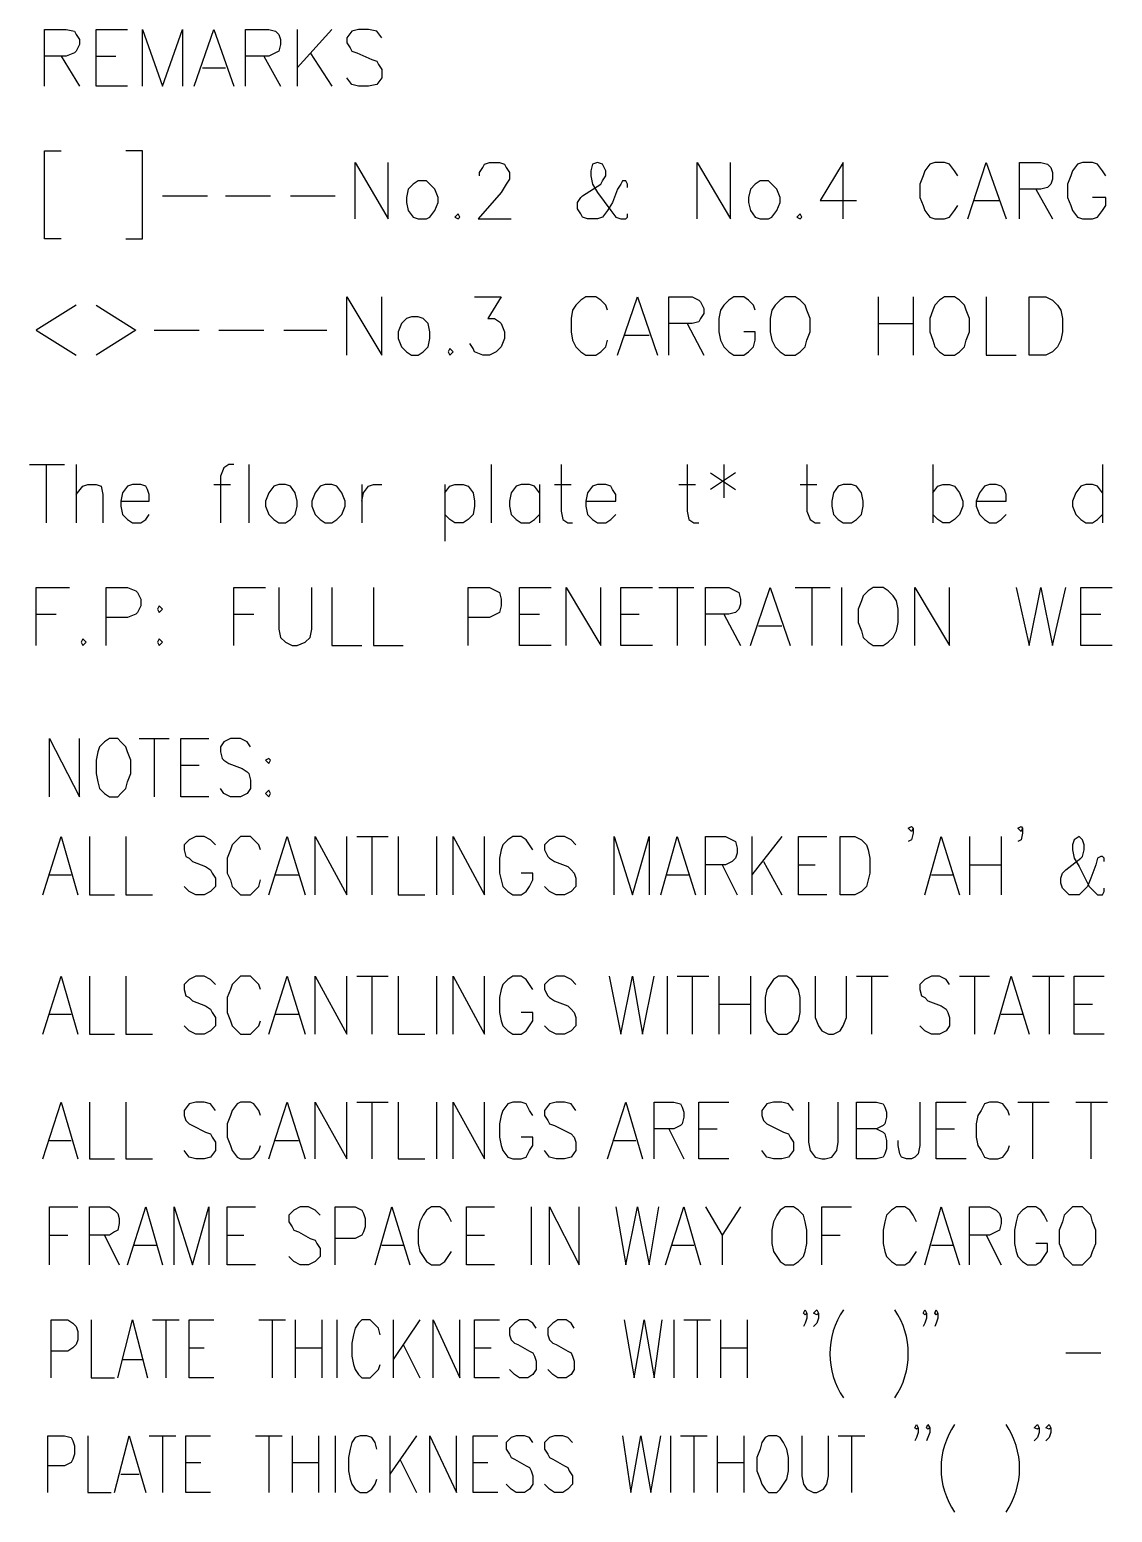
# Model space of a CAD drawing. Header units: millimetres. Extents: x 0.6 to 49, y 0.3 to 23.1.
# Drawn here: x 32.446 to 34.619, y 12.593 to 15.57 of the extents above; entities that cross this region are included whole.
import ezdxf

# ---------------------------------------------------------------- set-up
doc = ezdxf.new("R2010")
doc.units = ezdxf.units.MM
doc.layers.add('PDF_Geometry', color=7, linetype='Continuous')

msp = doc.modelspace()

# ---------------------------------------------------------------- linework, layer by layer
at = {"layer": 'PDF_Geometry', "lineweight": 25}
for points in [[(32.4761, 15.4567), (32.4761, 15.57), (32.5194, 15.57), (32.5361, 15.5667), (32.5394, 15.56), (32.5461, 15.55), (32.5461, 15.54), (32.5394, 15.5267), (32.5361, 15.5233), (32.5194, 15.5167), (32.4761, 15.5167)], [(32.6428, 15.4567), (32.5794, 15.4567), (32.5794, 15.57), (32.6428, 15.57)], [(32.6728, 15.4567), (32.6728, 15.57), (32.7128, 15.4567), (32.7528, 15.57), (32.7528, 15.4567)], [(32.7761, 15.4567), (32.8161, 15.57), (32.8561, 15.4567)], [(32.8794, 15.4567), (32.8794, 15.57), (32.9261, 15.57), (32.9394, 15.5667), (32.9461, 15.56), (32.9494, 15.55), (32.9494, 15.54), (32.9461, 15.5267), (32.9394, 15.5233), (32.9261, 15.5167), (32.8794, 15.5167)], [(32.9828, 15.57), (32.9828, 15.4567)], [(33.0528, 15.57), (32.9828, 15.4933)], [(33.1528, 15.5533), (33.1428, 15.5667), (33.1261, 15.57), (33.1061, 15.57), (33.0928, 15.5667), (33.0828, 15.5533), (33.0828, 15.5433), (33.0894, 15.5333), (33.0928, 15.5267), (33.1028, 15.5233), (33.1328, 15.51), (33.1428, 15.5067), (33.1461, 15.5), (33.1528, 15.49), (33.1528, 15.4733), (33.1428, 15.46), (33.1261, 15.4567), (33.1061, 15.4567), (33.0928, 15.46), (33.0828, 15.4733)], [(32.5094, 15.5167), (32.5461, 15.4567)], [(32.5794, 15.5167), (32.6194, 15.5167)], [(32.9161, 15.5167), (32.9494, 15.4567)], [(33.0094, 15.5233), (33.0528, 15.4567)], [(32.7928, 15.4933), (32.8394, 15.4933)], [(32.5094, 15.15), (32.4761, 15.15), (32.4761, 15.3267), (32.5094, 15.3267)], [(32.6394, 15.15), (32.6728, 15.15), (32.6728, 15.3267), (32.6394, 15.3267)], [(33.0994, 15.19), (33.0994, 15.3033), (33.1661, 15.19), (33.1661, 15.3033)], [(33.3494, 15.2767), (33.3494, 15.2833), (33.3561, 15.2933), (33.3594, 15.3), (33.3694, 15.3033), (33.3894, 15.3033), (33.3994, 15.3), (33.4028, 15.2933), (33.4094, 15.2833), (33.4094, 15.27), (33.4028, 15.26), (33.3928, 15.2433), (33.3461, 15.19), (33.4128, 15.19)], [(33.6461, 15.2533), (33.6461, 15.26), (33.6428, 15.2667), (33.6361, 15.2667), (33.6328, 15.26), (33.6261, 15.25), (33.6161, 15.2233), (33.6061, 15.2067), (33.5961, 15.1933), (33.5861, 15.19), (33.5661, 15.19), (33.5561, 15.1933), (33.5528, 15.2), (33.5461, 15.21), (33.5461, 15.2233), (33.5528, 15.2333), (33.5561, 15.2367), (33.5928, 15.26), (33.5961, 15.2667), (33.6028, 15.2767), (33.6028, 15.2867), (33.5961, 15.3), (33.5861, 15.3033), (33.5761, 15.3), (33.5728, 15.2867), (33.5728, 15.2767), (33.5761, 15.26), (33.5861, 15.2433), (33.6128, 15.2067), (33.6228, 15.1933), (33.6328, 15.19), (33.6428, 15.19), (33.6461, 15.1933), (33.6461, 15.2)], [(33.7861, 15.19), (33.7861, 15.3033), (33.8528, 15.19), (33.8528, 15.3033)], [(34.0794, 15.19), (34.0794, 15.3033), (34.0328, 15.2267), (34.1061, 15.2267)], [(34.3094, 15.2767), (34.3028, 15.2867), (34.2928, 15.3), (34.2828, 15.3033), (34.2628, 15.3033), (34.2528, 15.3), (34.2428, 15.2867), (34.2394, 15.2767), (34.2328, 15.26), (34.2328, 15.2333), (34.2394, 15.2167), (34.2428, 15.2067), (34.2528, 15.1933), (34.2628, 15.19), (34.2828, 15.19), (34.2928, 15.1933), (34.3028, 15.2067), (34.3094, 15.2167)], [(34.3294, 15.19), (34.3661, 15.3033), (34.4061, 15.19)], [(34.4328, 15.19), (34.4328, 15.3033), (34.4761, 15.3033), (34.4894, 15.3), (34.4961, 15.2933), (34.4994, 15.2833), (34.4994, 15.27), (34.4961, 15.26), (34.4894, 15.2533), (34.4761, 15.25), (34.4328, 15.25)], [(34.6061, 15.2767), (34.5994, 15.2867), (34.5894, 15.3), (34.5794, 15.3033), (34.5594, 15.3033), (34.5494, 15.3), (34.5394, 15.2867), (34.5361, 15.2767), (34.5294, 15.26), (34.5294, 15.2333), (34.5361, 15.2167), (34.5394, 15.2067), (34.5494, 15.1933), (34.5594, 15.19), (34.5794, 15.19), (34.5894, 15.1933), (34.5994, 15.2067), (34.6061, 15.2167), (34.6061, 15.2333), (34.5794, 15.2333)], [(34.4661, 15.25), (34.4994, 15.19)], [(32.7128, 15.2367), (32.8028, 15.2367)], [(32.8394, 15.2367), (32.9294, 15.2367)], [(32.9694, 15.2367), (33.0594, 15.2367)], [(34.3428, 15.2267), (34.3928, 15.2267)], [(33.0828, 14.9167), (33.0828, 15.0333), (33.1528, 14.9167), (33.1528, 15.0333)], [(33.3394, 15.0333), (33.3928, 15.0333), (33.3661, 14.99), (33.3794, 14.99), (33.3894, 14.9833), (33.3928, 14.98), (33.3994, 14.9633), (33.3994, 14.95), (33.3928, 14.9333), (33.3828, 14.9233), (33.3694, 14.9167), (33.3561, 14.9167), (33.3394, 14.9233), (33.3361, 14.93), (33.3294, 14.94)], [(33.6061, 15.0067), (33.6028, 15.0167), (33.5928, 15.0267), (33.5828, 15.0333), (33.5628, 15.0333), (33.5528, 15.0267), (33.5428, 15.0167), (33.5361, 15.0067), (33.5328, 14.99), (33.5328, 14.9633), (33.5361, 14.9467), (33.5428, 14.9333), (33.5528, 14.9233), (33.5628, 14.9167), (33.5828, 14.9167), (33.5928, 14.9233), (33.6028, 14.9333), (33.6061, 14.9467)], [(33.6261, 14.9167), (33.6661, 15.0333), (33.7061, 14.9167)], [(33.7294, 14.9167), (33.7294, 15.0333), (33.7761, 15.0333), (33.7894, 15.0267), (33.7928, 15.0233), (33.7994, 15.01), (33.7994, 15), (33.7928, 14.99), (33.7894, 14.9833), (33.7761, 14.98), (33.7294, 14.98)], [(33.9028, 15.0067), (33.8994, 15.0167), (33.8894, 15.0267), (33.8794, 15.0333), (33.8594, 15.0333), (33.8494, 15.0267), (33.8394, 15.0167), (33.8328, 15.0067), (33.8294, 14.99), (33.8294, 14.9633), (33.8328, 14.9467), (33.8394, 14.9333), (33.8494, 14.9233), (33.8594, 14.9167), (33.8794, 14.9167), (33.8894, 14.9233), (33.8994, 14.9333), (33.9028, 14.9467), (33.9028, 14.9633), (33.8794, 14.9633)], [(34.1494, 15.0333), (34.1494, 14.9167)], [(34.2194, 15.0333), (34.2194, 14.9167)], [(34.3661, 15.0333), (34.3661, 14.9167), (34.4261, 14.9167)], [(32.5394, 15.0167), (32.4594, 14.9667), (32.5394, 14.9167)], [(32.5794, 15.0167), (32.6594, 14.9667), (32.5794, 14.9167)], [(33.7661, 14.98), (33.7994, 14.9167)], [(34.1494, 14.98), (34.2194, 14.98)], [(32.6961, 14.9667), (32.7861, 14.9667)], [(32.8261, 14.9667), (32.9161, 14.9667)], [(32.9561, 14.9667), (33.0428, 14.9667)], [(33.6394, 14.9567), (33.6894, 14.9567)], [(32.4461, 14.6967), (32.5161, 14.6967)], [(32.4794, 14.6967), (32.4794, 14.58)], [(32.5394, 14.6967), (32.5394, 14.58)], [(32.8561, 14.6967), (32.8461, 14.6967), (32.8361, 14.69), (32.8294, 14.6733), (32.8294, 14.58)], [(32.8861, 14.6967), (32.8861, 14.58)], [(33.3728, 14.6967), (33.3728, 14.58)], [(33.5128, 14.6967), (33.5128, 14.6033), (33.5161, 14.5867), (33.5261, 14.58), (33.5361, 14.58)], [(33.7661, 14.6967), (33.7661, 14.6033), (33.7694, 14.5867), (33.7794, 14.58), (33.7894, 14.58)], [(33.8128, 14.68), (33.8628, 14.6467)], [(33.8628, 14.68), (33.8128, 14.6467)], [(33.8394, 14.6967), (33.8394, 14.63)], [(34.0061, 14.6967), (34.0061, 14.6033), (34.0128, 14.5867), (34.0228, 14.58), (34.0328, 14.58)], [(34.2594, 14.6967), (34.2594, 14.58)], [(34.5994, 14.6967), (34.5994, 14.58)], [(32.5394, 14.6367), (32.5528, 14.6533), (32.5628, 14.6567), (32.5794, 14.6567), (32.5894, 14.6533), (32.5928, 14.6367), (32.5928, 14.58)], [(32.6294, 14.6233), (32.6861, 14.6233), (32.6861, 14.6367), (32.6828, 14.6467), (32.6794, 14.6533), (32.6694, 14.6567), (32.6528, 14.6567), (32.6428, 14.6533), (32.6328, 14.64), (32.6294, 14.6233), (32.6294, 14.6133), (32.6328, 14.5967), (32.6428, 14.5867), (32.6528, 14.58), (32.6694, 14.58), (32.6794, 14.5867), (32.6861, 14.5967)], [(32.8161, 14.6567), (32.8494, 14.6567)], [(33.1128, 14.6567), (33.1128, 14.58)], [(33.1128, 14.6233), (33.1161, 14.64), (33.1261, 14.6533), (33.1361, 14.6567), (33.1528, 14.6567)], [(33.2794, 14.6567), (33.2794, 14.5433)], [(33.2794, 14.64), (33.2894, 14.6533), (33.2994, 14.6567), (33.3161, 14.6567), (33.3261, 14.6533), (33.3361, 14.64), (33.3394, 14.6233), (33.3394, 14.6133), (33.3361, 14.5967), (33.3261, 14.5867), (33.3161, 14.58), (33.2994, 14.58), (33.2894, 14.5867), (33.2794, 14.5967)], [(33.4694, 14.64), (33.4594, 14.6533), (33.4494, 14.6567), (33.4328, 14.6567), (33.4228, 14.6533), (33.4128, 14.64), (33.4094, 14.6233), (33.4094, 14.6133), (33.4128, 14.5967), (33.4228, 14.5867), (33.4328, 14.58), (33.4494, 14.58), (33.4594, 14.5867), (33.4694, 14.5967)], [(33.4694, 14.6567), (33.4694, 14.58)], [(33.4994, 14.6567), (33.5328, 14.6567)], [(33.5628, 14.6233), (33.6228, 14.6233), (33.6228, 14.6367), (33.6161, 14.6467), (33.6128, 14.6533), (33.6028, 14.6567), (33.5861, 14.6567), (33.5761, 14.6533), (33.5661, 14.64), (33.5628, 14.6233), (33.5628, 14.6133), (33.5661, 14.5967), (33.5761, 14.5867), (33.5861, 14.58), (33.6028, 14.58), (33.6128, 14.5867), (33.6228, 14.5967)], [(33.7494, 14.6567), (33.7828, 14.6567)], [(33.9928, 14.6567), (34.0261, 14.6567)], [(34.2594, 14.64), (34.2694, 14.6533), (34.2794, 14.6567), (34.2928, 14.6567), (34.3028, 14.6533), (34.3128, 14.64), (34.3194, 14.6233), (34.3194, 14.6133), (34.3128, 14.5967), (34.3028, 14.5867), (34.2928, 14.58), (34.2794, 14.58), (34.2694, 14.5867), (34.2594, 14.5967)], [(34.3461, 14.6233), (34.4061, 14.6233), (34.4061, 14.6367), (34.4028, 14.6467), (34.3961, 14.6533), (34.3861, 14.6567), (34.3728, 14.6567), (34.3628, 14.6533), (34.3528, 14.64), (34.3461, 14.6233), (34.3461, 14.6133), (34.3528, 14.5967), (34.3628, 14.5867), (34.3728, 14.58), (34.3861, 14.58), (34.3961, 14.5867), (34.4061, 14.5967)], [(34.5994, 14.64), (34.5894, 14.6533), (34.5794, 14.6567), (34.5661, 14.6567), (34.5561, 14.6533), (34.5461, 14.64), (34.5394, 14.6233), (34.5394, 14.6133), (34.5461, 14.5967), (34.5561, 14.5867), (34.5661, 14.58), (34.5794, 14.58), (34.5894, 14.5867), (34.5994, 14.5967)], [(32.4594, 14.3333), (32.4594, 14.45), (32.5261, 14.45)], [(32.5994, 14.3333), (32.5994, 14.45), (32.6428, 14.45), (32.6594, 14.4433), (32.6628, 14.44), (32.6694, 14.4267), (32.6694, 14.4133), (32.6628, 14.4), (32.6594, 14.3967), (32.6428, 14.39), (32.5994, 14.39)], [(32.8561, 14.3333), (32.8561, 14.45), (32.9194, 14.45)], [(32.9461, 14.45), (32.9461, 14.3667), (32.9494, 14.35), (32.9594, 14.34), (32.9728, 14.3333), (32.9828, 14.3333), (32.9994, 14.34), (33.0094, 14.35), (33.0128, 14.3667), (33.0128, 14.45)], [(33.0528, 14.45), (33.0528, 14.3333), (33.1128, 14.3333)], [(33.1361, 14.45), (33.1361, 14.3333), (33.1961, 14.3333)], [(33.3261, 14.3333), (33.3261, 14.45), (33.3694, 14.45), (33.3828, 14.4433), (33.3894, 14.44), (33.3928, 14.4267), (33.3928, 14.4133), (33.3894, 14.4), (33.3828, 14.3967), (33.3694, 14.39), (33.3261, 14.39)], [(33.4928, 14.3333), (33.4294, 14.3333), (33.4294, 14.45), (33.4928, 14.45)], [(33.5228, 14.3333), (33.5228, 14.45), (33.5928, 14.3333), (33.5928, 14.45)], [(33.6961, 14.3333), (33.6328, 14.3333), (33.6328, 14.45), (33.6961, 14.45)], [(33.7094, 14.45), (33.7794, 14.45)], [(33.7461, 14.45), (33.7461, 14.3333)], [(33.8028, 14.3333), (33.8028, 14.45), (33.8494, 14.45), (33.8628, 14.4433), (33.8694, 14.44), (33.8728, 14.4267), (33.8728, 14.4167), (33.8694, 14.4067), (33.8628, 14.4), (33.8494, 14.3967), (33.8028, 14.3967)], [(33.8928, 14.3333), (33.9328, 14.45), (33.9728, 14.3333)], [(33.9828, 14.45), (34.0528, 14.45)], [(34.0161, 14.45), (34.0161, 14.3333)], [(34.0761, 14.45), (34.0761, 14.3333)], [(34.2228, 14.3333), (34.2228, 14.45), (34.2928, 14.3333), (34.2928, 14.45)], [(34.4261, 14.45), (34.4528, 14.3333), (34.4761, 14.45), (34.4994, 14.3333), (34.5261, 14.45)], [(34.6194, 14.3333), (34.5561, 14.3333), (34.5561, 14.45), (34.6194, 14.45)], [(32.4594, 14.3967), (32.4994, 14.3967)], [(32.8561, 14.3967), (32.8961, 14.3967)], [(33.4294, 14.3967), (33.4694, 14.3967)], [(33.6328, 14.3967), (33.6694, 14.3967)], [(33.8394, 14.3967), (33.8728, 14.3333)], [(34.5561, 14.3967), (34.5961, 14.3967)], [(33.9094, 14.3733), (33.9561, 14.3733)], [(32.4861, 14.03), (32.4861, 14.1467), (32.5461, 14.03), (32.5461, 14.1467)], [(32.6661, 14.1467), (32.7261, 14.1467)], [(32.6961, 14.1467), (32.6961, 14.03)], [(32.8061, 14.03), (32.7494, 14.03), (32.7494, 14.1467), (32.8061, 14.1467)], [(32.8894, 14.13), (32.8828, 14.14), (32.8694, 14.1467), (32.8494, 14.1467), (32.8361, 14.14), (32.8294, 14.13), (32.8294, 14.12), (32.8328, 14.1067), (32.8361, 14.1033), (32.8461, 14.0967), (32.8728, 14.0867), (32.8828, 14.08), (32.8861, 14.0767), (32.8894, 14.0633), (32.8894, 14.0467), (32.8828, 14.0367), (32.8694, 14.03), (32.8494, 14.03), (32.8361, 14.0367), (32.8294, 14.0467)], [(32.7494, 14.0933), (32.7861, 14.0933)], [(34.2194, 13.9667), (34.2161, 13.96), (34.2094, 13.9667), (34.2161, 13.97), (34.2194, 13.9667), (34.2194, 13.9567), (34.2161, 13.9433), (34.2094, 13.94)], [(34.4394, 13.9667), (34.4361, 13.96), (34.4294, 13.9667), (34.4361, 13.97), (34.4394, 13.9667), (34.4394, 13.9567), (34.4361, 13.9433), (34.4294, 13.94)], [(32.4728, 13.8333), (32.5094, 13.95), (32.5428, 13.8333)], [(32.5661, 13.95), (32.5661, 13.8333), (32.6161, 13.8333)], [(32.6394, 13.95), (32.6394, 13.8333), (32.6928, 13.8333)], [(32.8194, 13.9333), (32.8094, 13.9433), (32.7961, 13.95), (32.7794, 13.95), (32.7661, 13.9433), (32.7561, 13.9333), (32.7561, 13.9233), (32.7594, 13.91), (32.7661, 13.9067), (32.7728, 13.9), (32.7994, 13.89), (32.8094, 13.8833), (32.8128, 13.8767), (32.8194, 13.8667), (32.8194, 13.85), (32.8094, 13.84), (32.7961, 13.8333), (32.7794, 13.8333), (32.7661, 13.84), (32.7561, 13.85)], [(32.9094, 13.9233), (32.9061, 13.9333), (32.8961, 13.9433), (32.8894, 13.95), (32.8694, 13.95), (32.8628, 13.9433), (32.8528, 13.9333), (32.8494, 13.9233), (32.8428, 13.9067), (32.8428, 13.8767), (32.8494, 13.8633), (32.8528, 13.85), (32.8628, 13.84), (32.8694, 13.8333), (32.8894, 13.8333), (32.8961, 13.84), (32.9061, 13.85), (32.9094, 13.8633)], [(32.9261, 13.8333), (32.9628, 13.95), (32.9994, 13.8333)], [(33.0194, 13.8333), (33.0194, 13.95), (33.0828, 13.8333), (33.0828, 13.95)], [(33.1028, 13.95), (33.1661, 13.95)], [(33.1328, 13.95), (33.1328, 13.8333)], [(33.1861, 13.95), (33.1861, 13.8333), (33.2394, 13.8333)], [(33.2628, 13.95), (33.2628, 13.8333)], [(33.2961, 13.8333), (33.2961, 13.95), (33.3594, 13.8333), (33.3594, 13.95)], [(33.4561, 13.9233), (33.4494, 13.9333), (33.4428, 13.9433), (33.4328, 13.95), (33.4161, 13.95), (33.4061, 13.9433), (33.3961, 13.9333), (33.3928, 13.9233), (33.3894, 13.9067), (33.3894, 13.8767), (33.3928, 13.8633), (33.3961, 13.85), (33.4061, 13.84), (33.4161, 13.8333), (33.4328, 13.8333), (33.4428, 13.84), (33.4494, 13.85), (33.4561, 13.8633), (33.4561, 13.8767), (33.4328, 13.8767)], [(33.5428, 13.9333), (33.5328, 13.9433), (33.5194, 13.95), (33.5028, 13.95), (33.4894, 13.9433), (33.4794, 13.9333), (33.4794, 13.9233), (33.4861, 13.91), (33.4894, 13.9067), (33.4994, 13.9), (33.5261, 13.89), (33.5328, 13.8833), (33.5394, 13.8767), (33.5428, 13.8667), (33.5428, 13.85), (33.5328, 13.84), (33.5194, 13.8333), (33.5028, 13.8333), (33.4894, 13.84), (33.4794, 13.85)], [(33.6194, 13.8333), (33.6194, 13.95), (33.6561, 13.8333), (33.6894, 13.95), (33.6894, 13.8333)], [(33.7128, 13.8333), (33.7461, 13.95), (33.7828, 13.8333)], [(33.8028, 13.8333), (33.8028, 13.95), (33.8428, 13.95), (33.8561, 13.9433), (33.8628, 13.94), (33.8661, 13.9267), (33.8661, 13.9167), (33.8628, 13.9067), (33.8561, 13.9), (33.8428, 13.8933), (33.8028, 13.8933)], [(33.8961, 13.95), (33.8961, 13.8333)], [(33.9561, 13.95), (33.8961, 13.8733)], [(34.0461, 13.8333), (33.9894, 13.8333), (33.9894, 13.95), (34.0461, 13.95)], [(34.2428, 13.8333), (34.2761, 13.95), (34.3128, 13.8333)], [(34.3328, 13.95), (34.3328, 13.8333)], [(34.3961, 13.95), (34.3961, 13.8333)], [(34.6028, 13.9), (34.6028, 13.9067), (34.5994, 13.91), (34.5961, 13.91), (34.5894, 13.9067), (34.5861, 13.8933), (34.5761, 13.8667), (34.5694, 13.85), (34.5594, 13.84), (34.5528, 13.8333), (34.5328, 13.8333), (34.5261, 13.84), (34.5194, 13.8467), (34.5161, 13.8567), (34.5161, 13.8667), (34.5194, 13.8767), (34.5261, 13.8833), (34.5561, 13.9067), (34.5594, 13.91), (34.5628, 13.9233), (34.5628, 13.9333), (34.5594, 13.9433), (34.5528, 13.95), (34.5428, 13.9433), (34.5394, 13.9333), (34.5394, 13.9233), (34.5428, 13.9067), (34.5528, 13.89), (34.5728, 13.85), (34.5828, 13.84), (34.5894, 13.8333), (34.5994, 13.8333), (34.6028, 13.84), (34.6028, 13.8467)], [(32.4861, 13.8733), (32.5294, 13.8733)], [(32.9394, 13.8733), (32.9861, 13.8733)], [(33.7261, 13.8733), (33.7694, 13.8733)], [(33.8361, 13.8933), (33.8661, 13.8333)], [(33.9194, 13.9), (33.9561, 13.8333)], [(33.9894, 13.8933), (34.0228, 13.8933)], [(34.2561, 13.8733), (34.2994, 13.8733)], [(34.3328, 13.8933), (34.3961, 13.8933)], [(32.4728, 13.5533), (32.5094, 13.67), (32.5428, 13.5533)], [(32.5661, 13.67), (32.5661, 13.5533), (32.6161, 13.5533)], [(32.6394, 13.67), (32.6394, 13.5533), (32.6928, 13.5533)], [(32.8194, 13.6533), (32.8094, 13.6633), (32.7961, 13.67), (32.7794, 13.67), (32.7661, 13.6633), (32.7561, 13.6533), (32.7561, 13.6433), (32.7594, 13.63), (32.7661, 13.6267), (32.7728, 13.62), (32.7994, 13.61), (32.8094, 13.6033), (32.8128, 13.5967), (32.8194, 13.5867), (32.8194, 13.57), (32.8094, 13.56), (32.7961, 13.5533), (32.7794, 13.5533), (32.7661, 13.56), (32.7561, 13.57)], [(32.9094, 13.6433), (32.9061, 13.6533), (32.8961, 13.6633), (32.8894, 13.67), (32.8694, 13.67), (32.8628, 13.6633), (32.8528, 13.6533), (32.8494, 13.6433), (32.8428, 13.6267), (32.8428, 13.5967), (32.8494, 13.58), (32.8528, 13.57), (32.8628, 13.56), (32.8694, 13.5533), (32.8894, 13.5533), (32.8961, 13.56), (32.9061, 13.57), (32.9094, 13.58)], [(32.9261, 13.5533), (32.9628, 13.67), (32.9994, 13.5533)], [(33.0194, 13.5533), (33.0194, 13.67), (33.0828, 13.5533), (33.0828, 13.67)], [(33.1028, 13.67), (33.1661, 13.67)], [(33.1328, 13.67), (33.1328, 13.5533)], [(33.1861, 13.67), (33.1861, 13.5533), (33.2394, 13.5533)], [(33.2628, 13.67), (33.2628, 13.5533)], [(33.2961, 13.5533), (33.2961, 13.67), (33.3594, 13.5533), (33.3594, 13.67)], [(33.4561, 13.6433), (33.4494, 13.6533), (33.4428, 13.6633), (33.4328, 13.67), (33.4161, 13.67), (33.4061, 13.6633), (33.3961, 13.6533), (33.3928, 13.6433), (33.3894, 13.6267), (33.3894, 13.5967), (33.3928, 13.58), (33.3961, 13.57), (33.4061, 13.56), (33.4161, 13.5533), (33.4328, 13.5533), (33.4428, 13.56), (33.4494, 13.57), (33.4561, 13.58), (33.4561, 13.5967), (33.4328, 13.5967)], [(33.5428, 13.6533), (33.5328, 13.6633), (33.5194, 13.67), (33.5028, 13.67), (33.4894, 13.6633), (33.4794, 13.6533), (33.4794, 13.6433), (33.4861, 13.63), (33.4894, 13.6267), (33.4994, 13.62), (33.5261, 13.61), (33.5328, 13.6033), (33.5394, 13.5967), (33.5428, 13.5867), (33.5428, 13.57), (33.5328, 13.56), (33.5194, 13.5533), (33.5028, 13.5533), (33.4894, 13.56), (33.4794, 13.57)], [(33.6094, 13.67), (33.6328, 13.5533), (33.6561, 13.67), (33.6761, 13.5533), (33.6994, 13.67)], [(33.7261, 13.67), (33.7261, 13.5533)], [(33.7461, 13.67), (33.8094, 13.67)], [(33.7761, 13.67), (33.7761, 13.5533)], [(33.8294, 13.67), (33.8294, 13.5533)], [(33.8928, 13.67), (33.8928, 13.5533)], [(34.0228, 13.67), (34.0228, 13.5867), (34.0294, 13.57), (34.0361, 13.56), (34.0494, 13.5533), (34.0594, 13.5533), (34.0728, 13.56), (34.0794, 13.57), (34.0861, 13.5867), (34.0861, 13.67)], [(34.1061, 13.67), (34.1694, 13.67)], [(34.1361, 13.67), (34.1361, 13.5533)], [(34.2928, 13.6533), (34.2861, 13.6633), (34.2728, 13.67), (34.2561, 13.67), (34.2428, 13.6633), (34.2328, 13.6533), (34.2328, 13.6433), (34.2361, 13.63), (34.2428, 13.6267), (34.2494, 13.62), (34.2761, 13.61), (34.2861, 13.6033), (34.2894, 13.5967), (34.2928, 13.5867), (34.2928, 13.57), (34.2861, 13.56), (34.2728, 13.5533), (34.2561, 13.5533), (34.2428, 13.56), (34.2328, 13.57)], [(34.3128, 13.67), (34.3728, 13.67)], [(34.3428, 13.67), (34.3428, 13.5533)], [(34.3828, 13.5533), (34.4161, 13.67), (34.4528, 13.5533)], [(34.4594, 13.67), (34.5228, 13.67)], [(34.4928, 13.67), (34.4928, 13.5533)], [(34.6028, 13.5533), (34.5428, 13.5533), (34.5428, 13.67), (34.6028, 13.67)], [(33.8294, 13.6133), (33.8928, 13.6133)], [(34.5428, 13.6133), (34.5794, 13.6133)], [(32.4861, 13.5933), (32.5294, 13.5933)], [(32.9394, 13.5933), (32.9861, 13.5933)], [(34.3961, 13.5933), (34.4394, 13.5933)], [(32.4728, 13.3033), (32.5094, 13.4167), (32.5428, 13.3033)], [(32.5661, 13.4167), (32.5661, 13.3033), (32.6161, 13.3033)], [(32.6394, 13.4167), (32.6394, 13.3033), (32.6928, 13.3033)], [(32.8194, 13.4), (32.8094, 13.4133), (32.7961, 13.4167), (32.7794, 13.4167), (32.7661, 13.4133), (32.7561, 13.4), (32.7561, 13.39), (32.7594, 13.38), (32.7661, 13.3733), (32.7728, 13.37), (32.7994, 13.3567), (32.8094, 13.3533), (32.8128, 13.3467), (32.8194, 13.3367), (32.8194, 13.32), (32.8094, 13.3067), (32.7961, 13.3033), (32.7794, 13.3033), (32.7661, 13.3067), (32.7561, 13.32)], [(32.9094, 13.39), (32.9061, 13.4), (32.8961, 13.4133), (32.8894, 13.4167), (32.8694, 13.4167), (32.8628, 13.4133), (32.8528, 13.4), (32.8494, 13.39), (32.8428, 13.3733), (32.8428, 13.3467), (32.8494, 13.33), (32.8528, 13.32), (32.8628, 13.3067), (32.8694, 13.3033), (32.8894, 13.3033), (32.8961, 13.3067), (32.9061, 13.32), (32.9094, 13.33)], [(32.9261, 13.3033), (32.9628, 13.4167), (32.9994, 13.3033)], [(33.0194, 13.3033), (33.0194, 13.4167), (33.0828, 13.3033), (33.0828, 13.4167)], [(33.1028, 13.4167), (33.1661, 13.4167)], [(33.1328, 13.4167), (33.1328, 13.3033)], [(33.1861, 13.4167), (33.1861, 13.3033), (33.2394, 13.3033)], [(33.2628, 13.4167), (33.2628, 13.3033)], [(33.2961, 13.3033), (33.2961, 13.4167), (33.3594, 13.3033), (33.3594, 13.4167)], [(33.4561, 13.39), (33.4494, 13.4), (33.4428, 13.4133), (33.4328, 13.4167), (33.4161, 13.4167), (33.4061, 13.4133), (33.3961, 13.4), (33.3928, 13.39), (33.3894, 13.3733), (33.3894, 13.3467), (33.3928, 13.33), (33.3961, 13.32), (33.4061, 13.3067), (33.4161, 13.3033), (33.4328, 13.3033), (33.4428, 13.3067), (33.4494, 13.32), (33.4561, 13.33), (33.4561, 13.3467), (33.4328, 13.3467)], [(33.5428, 13.4), (33.5328, 13.4133), (33.5194, 13.4167), (33.5028, 13.4167), (33.4894, 13.4133), (33.4794, 13.4), (33.4794, 13.39), (33.4861, 13.38), (33.4894, 13.3733), (33.4994, 13.37), (33.5261, 13.3567), (33.5328, 13.3533), (33.5394, 13.3467), (33.5428, 13.3367), (33.5428, 13.32), (33.5328, 13.3067), (33.5194, 13.3033), (33.5028, 13.3033), (33.4894, 13.3067), (33.4794, 13.32)], [(33.6061, 13.3033), (33.6428, 13.4167), (33.6761, 13.3033)], [(33.6994, 13.3033), (33.6994, 13.4167), (33.7394, 13.4167), (33.7528, 13.4133), (33.7561, 13.4067), (33.7594, 13.3967), (33.7594, 13.3867), (33.7561, 13.3733), (33.7528, 13.37), (33.7394, 13.3633), (33.6994, 13.3633)], [(33.8494, 13.3033), (33.7894, 13.3033), (33.7894, 13.4167), (33.8494, 13.4167)], [(33.9794, 13.4), (33.9694, 13.4133), (33.9561, 13.4167), (33.9394, 13.4167), (33.9261, 13.4133), (33.9161, 13.4), (33.9161, 13.39), (33.9194, 13.38), (33.9261, 13.3733), (33.9328, 13.37), (33.9594, 13.3567), (33.9694, 13.3533), (33.9728, 13.3467), (33.9794, 13.3367), (33.9794, 13.32), (33.9694, 13.3067), (33.9561, 13.3033), (33.9394, 13.3033), (33.9261, 13.3067), (33.9161, 13.32)], [(34.0094, 13.4167), (34.0094, 13.3367), (34.0128, 13.32), (34.0228, 13.3067), (34.0361, 13.3033), (34.0428, 13.3033), (34.0561, 13.3067), (34.0661, 13.32), (34.0694, 13.3367), (34.0694, 13.4167)], [(34.1461, 13.3633), (34.1594, 13.3567), (34.1628, 13.3533), (34.1661, 13.34), (34.1661, 13.3233), (34.1628, 13.3133), (34.1594, 13.3067), (34.1461, 13.3033), (34.1061, 13.3033), (34.1061, 13.4167), (34.1461, 13.4167), (34.1594, 13.4133), (34.1628, 13.4067), (34.1661, 13.3967), (34.1661, 13.3867), (34.1628, 13.3733), (34.1594, 13.37), (34.1461, 13.3633), (34.1061, 13.3633)], [(34.2328, 13.4167), (34.2328, 13.33), (34.2294, 13.3133), (34.2228, 13.3067), (34.2161, 13.3033), (34.2061, 13.3033), (34.1961, 13.3067), (34.1928, 13.3133), (34.1894, 13.33), (34.1894, 13.34)], [(34.3261, 13.3033), (34.2661, 13.3033), (34.2661, 13.4167), (34.3261, 13.4167)], [(34.4128, 13.39), (34.4094, 13.4), (34.3994, 13.4133), (34.3894, 13.4167), (34.3728, 13.4167), (34.3628, 13.4133), (34.3561, 13.4), (34.3494, 13.39), (34.3461, 13.3733), (34.3461, 13.3467), (34.3494, 13.33), (34.3561, 13.32), (34.3628, 13.3067), (34.3728, 13.3033), (34.3894, 13.3033), (34.3994, 13.3067), (34.4094, 13.32), (34.4128, 13.33)], [(34.4294, 13.4167), (34.4928, 13.4167)], [(34.4594, 13.4167), (34.4594, 13.3033)], [(34.5461, 13.4167), (34.6094, 13.4167)], [(34.5761, 13.4167), (34.5761, 13.3033)], [(32.4861, 13.34), (32.5294, 13.34)], [(32.9394, 13.34), (32.9861, 13.34)], [(33.6194, 13.34), (33.6628, 13.34)], [(33.7294, 13.3633), (33.7594, 13.3033)], [(33.7894, 13.3633), (33.8261, 13.3633)], [(34.2661, 13.3633), (34.3028, 13.3633)], [(32.4861, 13.09), (32.4861, 13.2067), (32.5428, 13.2067)], [(32.5661, 13.09), (32.5661, 13.2067), (32.6061, 13.2067), (32.6161, 13.2), (32.6228, 13.1933), (32.6261, 13.1833), (32.6261, 13.1733), (32.6228, 13.16), (32.6161, 13.1567), (32.6061, 13.15), (32.5661, 13.15)], [(32.6428, 13.09), (32.6794, 13.2067), (32.7128, 13.09)], [(32.7361, 13.09), (32.7361, 13.2067), (32.7728, 13.09), (32.8061, 13.2067), (32.8061, 13.09)], [(32.8994, 13.09), (32.8428, 13.09), (32.8428, 13.2067), (32.8994, 13.2067)], [(33.0294, 13.19), (33.0194, 13.2), (33.0061, 13.2067), (32.9894, 13.2067), (32.9761, 13.2), (32.9661, 13.19), (32.9661, 13.1767), (32.9728, 13.1667), (32.9761, 13.16), (32.9861, 13.1567), (33.0094, 13.1433), (33.0194, 13.14), (33.0228, 13.1333), (33.0294, 13.1233), (33.0294, 13.1067), (33.0194, 13.0967), (33.0061, 13.09), (32.9894, 13.09), (32.9761, 13.0967), (32.9661, 13.1067)], [(33.0594, 13.09), (33.0594, 13.2067), (33.0994, 13.2067), (33.1128, 13.2), (33.1161, 13.1933), (33.1194, 13.1833), (33.1194, 13.1667), (33.1161, 13.1567), (33.1128, 13.15), (33.0994, 13.1433), (33.0594, 13.1433)], [(33.1394, 13.09), (33.1728, 13.2067), (33.2094, 13.09)], [(33.2928, 13.1767), (33.2861, 13.19), (33.2794, 13.2), (33.2694, 13.2067), (33.2528, 13.2067), (33.2428, 13.2), (33.2361, 13.19), (33.2294, 13.1767), (33.2261, 13.16), (33.2261, 13.1333), (33.2294, 13.1167), (33.2361, 13.1067), (33.2428, 13.0967), (33.2528, 13.09), (33.2694, 13.09), (33.2794, 13.0967), (33.2861, 13.1067), (33.2928, 13.1167)], [(33.3794, 13.09), (33.3228, 13.09), (33.3228, 13.2067), (33.3794, 13.2067)], [(33.4528, 13.2067), (33.4528, 13.09)], [(33.4894, 13.09), (33.4894, 13.2067), (33.5494, 13.09), (33.5494, 13.2067)], [(33.6228, 13.2067), (33.6428, 13.09), (33.6661, 13.2067), (33.6894, 13.09), (33.7094, 13.2067)], [(33.7228, 13.09), (33.7594, 13.2067), (33.7928, 13.09)], [(33.8028, 13.2067), (33.8361, 13.15), (33.8361, 13.09)], [(33.8728, 13.2067), (33.8361, 13.15)], [(34.0361, 13.09), (34.0361, 13.2067), (34.0961, 13.2067)], [(34.2261, 13.1767), (34.2194, 13.19), (34.2128, 13.2), (34.2028, 13.2067), (34.1861, 13.2067), (34.1761, 13.2), (34.1661, 13.19), (34.1628, 13.1767), (34.1594, 13.16), (34.1594, 13.1333), (34.1628, 13.1167), (34.1661, 13.1067), (34.1761, 13.0967), (34.1861, 13.09), (34.2028, 13.09), (34.2128, 13.0967), (34.2194, 13.1067), (34.2261, 13.1167)], [(34.2428, 13.09), (34.2761, 13.2067), (34.3128, 13.09)], [(34.3328, 13.09), (34.3328, 13.2067), (34.3728, 13.2067), (34.3861, 13.2), (34.3928, 13.1933), (34.3961, 13.1833), (34.3961, 13.1733), (34.3928, 13.16), (34.3861, 13.1567), (34.3728, 13.15), (34.3328, 13.15)], [(34.4894, 13.1767), (34.4828, 13.19), (34.4761, 13.2), (34.4661, 13.2067), (34.4494, 13.2067), (34.4394, 13.2), (34.4294, 13.19), (34.4261, 13.1767), (34.4228, 13.16), (34.4228, 13.1333), (34.4261, 13.1167), (34.4294, 13.1067), (34.4394, 13.0967), (34.4494, 13.09), (34.4661, 13.09), (34.4761, 13.0967), (34.4828, 13.1067), (34.4894, 13.1167), (34.4894, 13.1333), (34.4661, 13.1333)], [(32.4861, 13.15), (32.5228, 13.15)], [(32.5961, 13.15), (32.6261, 13.09)], [(32.6561, 13.13), (32.7028, 13.13)], [(32.8428, 13.15), (32.8761, 13.15)], [(33.1528, 13.13), (33.1961, 13.13)], [(33.3228, 13.15), (33.3594, 13.15)], [(33.7361, 13.13), (33.7794, 13.13)], [(34.0361, 13.15), (34.0728, 13.15)], [(34.2561, 13.13), (34.2994, 13.13)], [(34.3661, 13.15), (34.3961, 13.09)], [(32.4894, 12.8633), (32.4894, 12.98), (32.5228, 12.98), (32.5328, 12.9733), (32.5394, 12.9667), (32.5428, 12.9567), (32.5428, 12.94), (32.5394, 12.93), (32.5328, 12.9233), (32.5228, 12.9167), (32.4894, 12.9167)], [(32.5694, 12.98), (32.5694, 12.8633), (32.6161, 12.8633)], [(32.6228, 12.8633), (32.6528, 12.98), (32.6828, 12.8633)], [(32.6928, 12.98), (32.7461, 12.98)], [(32.7194, 12.98), (32.7194, 12.8633)], [(32.8161, 12.8633), (32.7661, 12.8633), (32.7661, 12.98), (32.8161, 12.98)], [(32.9061, 12.98), (32.9594, 12.98)], [(32.9328, 12.98), (32.9328, 12.8633)], [(32.9794, 12.98), (32.9794, 12.8633)], [(33.0328, 12.98), (33.0328, 12.8633)], [(33.0628, 12.98), (33.0628, 12.8633)], [(33.1494, 12.95), (33.1461, 12.9633), (33.1361, 12.9733), (33.1294, 12.98), (33.1128, 12.98), (33.1061, 12.9733), (33.0994, 12.9633), (33.0961, 12.95), (33.0928, 12.9333), (33.0928, 12.9067), (33.0961, 12.89), (33.0994, 12.88), (33.1061, 12.87), (33.1128, 12.8633), (33.1294, 12.8633), (33.1361, 12.87), (33.1461, 12.88), (33.1494, 12.89)], [(33.1761, 12.98), (33.1761, 12.8633)], [(33.2294, 12.98), (33.1761, 12.9)], [(33.2561, 12.8633), (33.2561, 12.98), (33.3094, 12.8633), (33.3094, 12.98)], [(33.3894, 12.8633), (33.3394, 12.8633), (33.3394, 12.98), (33.3894, 12.98)], [(33.4628, 12.9633), (33.4561, 12.9733), (33.4461, 12.98), (33.4294, 12.98), (33.4194, 12.9733), (33.4094, 12.9633), (33.4094, 12.95), (33.4128, 12.94), (33.4194, 12.9333), (33.4261, 12.93), (33.4494, 12.9167), (33.4561, 12.9133), (33.4594, 12.9067), (33.4628, 12.8967), (33.4628, 12.88), (33.4561, 12.87), (33.4461, 12.8633), (33.4294, 12.8633), (33.4194, 12.87), (33.4094, 12.88)], [(33.5394, 12.9633), (33.5328, 12.9733), (33.5228, 12.98), (33.5061, 12.98), (33.4961, 12.9733), (33.4861, 12.9633), (33.4861, 12.95), (33.4894, 12.94), (33.4961, 12.9333), (33.5028, 12.93), (33.5261, 12.9167), (33.5328, 12.9133), (33.5361, 12.9067), (33.5394, 12.8967), (33.5394, 12.88), (33.5328, 12.87), (33.5228, 12.8633), (33.5061, 12.8633), (33.4961, 12.87), (33.4861, 12.88)], [(33.6394, 12.98), (33.6594, 12.8633), (33.6794, 12.98), (33.6994, 12.8633), (33.7161, 12.98)], [(33.7394, 12.98), (33.7394, 12.8633)], [(33.7594, 12.98), (33.8128, 12.98)], [(33.7861, 12.98), (33.7861, 12.8633)], [(33.8328, 12.98), (33.8328, 12.8633)], [(33.8861, 12.98), (33.8861, 12.8633)], [(34.0061, 12.9933), (34.0028, 12.99), (33.9994, 12.9933), (34.0028, 13), (34.0061, 12.9933), (34.0061, 12.9833), (34.0028, 12.9733), (33.9994, 12.9667)], [(34.0294, 12.9933), (34.0261, 12.99), (34.0194, 12.9933), (34.0261, 13), (34.0294, 12.9933), (34.0294, 12.9833), (34.0261, 12.9733), (34.0194, 12.9667)], [(34.2461, 12.9933), (34.2428, 12.99), (34.2394, 12.9933), (34.2428, 13), (34.2461, 12.9933), (34.2461, 12.9833), (34.2428, 12.9733), (34.2394, 12.9667)], [(34.2694, 12.9933), (34.2661, 12.99), (34.2628, 12.9933), (34.2661, 13), (34.2694, 12.9933), (34.2694, 12.9833), (34.2661, 12.9733), (34.2628, 12.9667)], [(32.7661, 12.9233), (32.7961, 12.9233)], [(32.9794, 12.9233), (33.0328, 12.9233)], [(33.1961, 12.93), (33.2294, 12.8633)], [(33.3394, 12.9233), (33.3728, 12.9233)], [(33.8328, 12.9233), (33.8861, 12.9233)], [(32.6328, 12.9), (32.6728, 12.9)], [(34.5261, 12.9133), (34.5961, 12.9133)], [(34.2294, 12.7633), (34.2261, 12.76), (34.2228, 12.7633), (34.2261, 12.77), (34.2294, 12.7633), (34.2294, 12.7533), (34.2261, 12.7433), (34.2228, 12.7367)], [(34.2528, 12.7633), (34.2494, 12.76), (34.2461, 12.7633), (34.2494, 12.77), (34.2528, 12.7633), (34.2528, 12.7533), (34.2494, 12.7433), (34.2461, 12.7367)], [(34.4728, 12.7633), (34.4694, 12.76), (34.4628, 12.7633), (34.4694, 12.77), (34.4728, 12.7633), (34.4728, 12.7533), (34.4694, 12.7433), (34.4628, 12.7367)], [(34.4961, 12.7633), (34.4928, 12.76), (34.4861, 12.7633), (34.4928, 12.77), (34.4961, 12.7633), (34.4961, 12.7533), (34.4928, 12.7433), (34.4861, 12.7367)], [(32.4828, 12.6333), (32.4828, 12.7467), (32.5161, 12.7467), (32.5294, 12.7433), (32.5328, 12.7367), (32.5361, 12.7267), (32.5361, 12.71), (32.5328, 12.7), (32.5294, 12.6933), (32.5161, 12.6867), (32.4828, 12.6867)], [(32.5628, 12.7467), (32.5628, 12.6333), (32.6094, 12.6333)], [(32.6161, 12.6333), (32.6461, 12.7467), (32.6794, 12.6333)], [(32.6861, 12.7467), (32.7394, 12.7467)], [(32.7128, 12.7467), (32.7128, 12.6333)], [(32.8094, 12.6333), (32.7594, 12.6333), (32.7594, 12.7467), (32.8094, 12.7467)], [(32.8994, 12.7467), (32.9528, 12.7467)], [(32.9261, 12.7467), (32.9261, 12.6333)], [(32.9728, 12.7467), (32.9728, 12.6333)], [(33.0261, 12.7467), (33.0261, 12.6333)], [(33.0594, 12.7467), (33.0594, 12.6333)], [(33.1428, 12.72), (33.1394, 12.7333), (33.1328, 12.7433), (33.1228, 12.7467), (33.1094, 12.7467), (33.0994, 12.7433), (33.0928, 12.7333), (33.0894, 12.72), (33.0861, 12.7033), (33.0861, 12.6767), (33.0894, 12.66), (33.0928, 12.65), (33.0994, 12.64), (33.1094, 12.6333), (33.1228, 12.6333), (33.1328, 12.64), (33.1394, 12.65), (33.1428, 12.66)], [(33.1694, 12.7467), (33.1694, 12.6333)], [(33.2228, 12.7467), (33.1694, 12.67)], [(33.2494, 12.6333), (33.2494, 12.7467), (33.3028, 12.6333), (33.3028, 12.7467)], [(33.3861, 12.6333), (33.3361, 12.6333), (33.3361, 12.7467), (33.3861, 12.7467)], [(33.4561, 12.7333), (33.4494, 12.7433), (33.4394, 12.7467), (33.4228, 12.7467), (33.4128, 12.7433), (33.4028, 12.7333), (33.4028, 12.72), (33.4094, 12.71), (33.4128, 12.7033), (33.4194, 12.7), (33.4428, 12.6867), (33.4494, 12.6833), (33.4528, 12.6767), (33.4561, 12.6667), (33.4561, 12.65), (33.4494, 12.64), (33.4394, 12.6333), (33.4228, 12.6333), (33.4128, 12.64), (33.4028, 12.65)], [(33.5361, 12.7333), (33.5261, 12.7433), (33.5161, 12.7467), (33.4994, 12.7467), (33.4894, 12.7433), (33.4794, 12.7333), (33.4794, 12.72), (33.4861, 12.71), (33.4894, 12.7033), (33.4961, 12.7), (33.5194, 12.6867), (33.5261, 12.6833), (33.5294, 12.6767), (33.5361, 12.6667), (33.5361, 12.65), (33.5261, 12.64), (33.5161, 12.6333), (33.4994, 12.6333), (33.4894, 12.64), (33.4794, 12.65)], [(33.6361, 12.7467), (33.6528, 12.6333), (33.6728, 12.7467), (33.6928, 12.6333), (33.7128, 12.7467)], [(33.7328, 12.7467), (33.7328, 12.6333)], [(33.7528, 12.7467), (33.8061, 12.7467)], [(33.7794, 12.7467), (33.7794, 12.6333)], [(33.8261, 12.7467), (33.8261, 12.6333)], [(33.8794, 12.7467), (33.8794, 12.6333)], [(33.9961, 12.7467), (33.9961, 12.6667), (33.9994, 12.65), (34.0061, 12.64), (34.0194, 12.6333), (34.0261, 12.6333), (34.0394, 12.64), (34.0461, 12.65), (34.0494, 12.6667), (34.0494, 12.7467)], [(34.0694, 12.7467), (34.1228, 12.7467)], [(34.0961, 12.7467), (34.0961, 12.6333)], [(32.7594, 12.6933), (32.7894, 12.6933)], [(32.9728, 12.6933), (33.0261, 12.6933)], [(33.1894, 12.7), (33.2228, 12.6333)], [(33.3361, 12.6933), (33.3661, 12.6933)], [(33.8261, 12.6933), (33.8794, 12.6933)], [(32.6294, 12.67), (32.6661, 12.67)]]:
    msp.add_lwpolyline(points, dxfattribs=at)
for points in [[(33.2261, 15.2667), (33.2161, 15.26), (33.2061, 15.25), (33.2028, 15.2333), (33.2028, 15.2233), (33.2061, 15.2067), (33.2161, 15.1933), (33.2261, 15.19), (33.2428, 15.19), (33.2494, 15.1933), (33.2594, 15.2067), (33.2661, 15.2233), (33.2661, 15.2333), (33.2594, 15.25), (33.2494, 15.26), (33.2428, 15.2667)], [(33.9128, 15.2667), (33.9028, 15.26), (33.8928, 15.25), (33.8894, 15.2333), (33.8894, 15.2233), (33.8928, 15.2067), (33.9028, 15.1933), (33.9128, 15.19), (33.9294, 15.19), (33.9361, 15.1933), (33.9461, 15.2067), (33.9528, 15.2233), (33.9528, 15.2333), (33.9461, 15.25), (33.9361, 15.26), (33.9294, 15.2667)], [(33.3061, 15.2), (33.2994, 15.1933), (33.3061, 15.19), (33.3094, 15.1933)], [(33.9928, 15.2), (33.9861, 15.1933), (33.9928, 15.19), (33.9961, 15.1933)], [(33.9628, 15.0333), (33.9528, 15.0267), (33.9428, 15.0167), (33.9361, 15.0067), (33.9328, 14.99), (33.9328, 14.9633), (33.9361, 14.9467), (33.9428, 14.9333), (33.9528, 14.9233), (33.9628, 14.9167), (33.9828, 14.9167), (33.9928, 14.9233), (34.0028, 14.9333), (34.0061, 14.9467), (34.0128, 14.9633), (34.0128, 14.99), (34.0061, 15.0067), (34.0028, 15.0167), (33.9928, 15.0267), (33.9828, 15.0333)], [(34.2828, 15.0333), (34.2728, 15.0267), (34.2628, 15.0167), (34.2594, 15.0067), (34.2528, 14.99), (34.2528, 14.9633), (34.2594, 14.9467), (34.2628, 14.9333), (34.2728, 14.9233), (34.2828, 14.9167), (34.3028, 14.9167), (34.3128, 14.9233), (34.3228, 14.9333), (34.3261, 14.9467), (34.3328, 14.9633), (34.3328, 14.99), (34.3261, 15.0067), (34.3228, 15.0167), (34.3128, 15.0267), (34.3028, 15.0333)], [(34.4528, 14.9167), (34.4528, 15.0333), (34.4861, 15.0333), (34.4994, 15.0267), (34.5094, 15.0167), (34.5161, 15.0067), (34.5194, 14.99), (34.5194, 14.9633), (34.5161, 14.9467), (34.5094, 14.9333), (34.4994, 14.9233), (34.4861, 14.9167)], [(33.2128, 14.9933), (33.2028, 14.99), (33.1928, 14.98), (33.1861, 14.9633), (33.1861, 14.95), (33.1928, 14.9333), (33.2028, 14.9233), (33.2128, 14.9167), (33.2261, 14.9167), (33.2361, 14.9233), (33.2461, 14.9333), (33.2494, 14.95), (33.2494, 14.9633), (33.2461, 14.98), (33.2361, 14.99), (33.2261, 14.9933)], [(33.2894, 14.93), (33.2861, 14.9233), (33.2894, 14.9167), (33.2961, 14.9233)], [(32.9461, 14.6567), (32.9361, 14.6533), (32.9261, 14.64), (32.9194, 14.6233), (32.9194, 14.6133), (32.9261, 14.5967), (32.9361, 14.5867), (32.9461, 14.58), (32.9594, 14.58), (32.9694, 14.5867), (32.9794, 14.5967), (32.9828, 14.6133), (32.9828, 14.6233), (32.9794, 14.64), (32.9694, 14.6533), (32.9594, 14.6567)], [(33.0394, 14.6567), (33.0294, 14.6533), (33.0194, 14.64), (33.0128, 14.6233), (33.0128, 14.6133), (33.0194, 14.5967), (33.0294, 14.5867), (33.0394, 14.58), (33.0528, 14.58), (33.0628, 14.5867), (33.0728, 14.5967), (33.0794, 14.6133), (33.0794, 14.6233), (33.0728, 14.64), (33.0628, 14.6533), (33.0528, 14.6567)], [(34.0794, 14.6567), (34.0694, 14.6533), (34.0594, 14.64), (34.0561, 14.6233), (34.0561, 14.6133), (34.0594, 14.5967), (34.0694, 14.5867), (34.0794, 14.58), (34.0961, 14.58), (34.1061, 14.5867), (34.1161, 14.5967), (34.1194, 14.6133), (34.1194, 14.6233), (34.1161, 14.64), (34.1061, 14.6533), (34.0961, 14.6567)], [(34.1394, 14.45), (34.1294, 14.4433), (34.1194, 14.4333), (34.1161, 14.4233), (34.1094, 14.4067), (34.1094, 14.38), (34.1161, 14.3633), (34.1194, 14.35), (34.1294, 14.34), (34.1394, 14.3333), (34.1594, 14.3333), (34.1694, 14.34), (34.1794, 14.35), (34.1861, 14.3633), (34.1894, 14.38), (34.1894, 14.4067), (34.1861, 14.4233), (34.1794, 14.4333), (34.1694, 14.4433), (34.1594, 14.45)], [(32.7061, 14.4133), (32.7028, 14.4067), (32.7061, 14.4), (32.7128, 14.4067)], [(32.5528, 14.3467), (32.5494, 14.34), (32.5528, 14.3333), (32.5594, 14.34)], [(32.7061, 14.3467), (32.7028, 14.34), (32.7061, 14.3333), (32.7128, 14.34)], [(32.6061, 14.1467), (32.5961, 14.14), (32.5861, 14.13), (32.5828, 14.12), (32.5794, 14.1033), (32.5794, 14.0767), (32.5828, 14.06), (32.5861, 14.0467), (32.5961, 14.0367), (32.6061, 14.03), (32.6228, 14.03), (32.6294, 14.0367), (32.6394, 14.0467), (32.6428, 14.06), (32.6494, 14.0767), (32.6494, 14.1033), (32.6428, 14.12), (32.6394, 14.13), (32.6294, 14.14), (32.6228, 14.1467)], [(32.9261, 14.1067), (32.9194, 14.1033), (32.9261, 14.0967), (32.9294, 14.1033)], [(32.9261, 14.0433), (32.9194, 14.0367), (32.9261, 14.03), (32.9294, 14.0367)], [(34.0728, 13.8333), (34.0728, 13.95), (34.1028, 13.95), (34.1161, 13.9433), (34.1261, 13.9333), (34.1294, 13.9233), (34.1328, 13.9067), (34.1328, 13.8767), (34.1294, 13.8633), (34.1261, 13.85), (34.1161, 13.84), (34.1028, 13.8333)], [(33.9494, 13.67), (33.9394, 13.6633), (33.9328, 13.6533), (33.9261, 13.6433), (33.9228, 13.6267), (33.9228, 13.5967), (33.9261, 13.58), (33.9328, 13.57), (33.9394, 13.56), (33.9494, 13.5533), (33.9661, 13.5533), (33.9761, 13.56), (33.9828, 13.57), (33.9894, 13.58), (33.9928, 13.5967), (33.9928, 13.6267), (33.9894, 13.6433), (33.9828, 13.6533), (33.9761, 13.6633), (33.9661, 13.67)], [(33.9628, 13.2067), (33.9528, 13.2), (33.9461, 13.19), (33.9394, 13.1767), (33.9361, 13.16), (33.9361, 13.1333), (33.9394, 13.1167), (33.9461, 13.1067), (33.9528, 13.0967), (33.9628, 13.09), (33.9794, 13.09), (33.9894, 13.0967), (33.9994, 13.1067), (34.0028, 13.1167), (34.0061, 13.1333), (34.0061, 13.16), (34.0028, 13.1767), (33.9994, 13.19), (33.9894, 13.2), (33.9794, 13.2067)], [(34.5394, 13.2067), (34.5328, 13.2), (34.5228, 13.19), (34.5194, 13.1767), (34.5128, 13.16), (34.5128, 13.1333), (34.5194, 13.1167), (34.5228, 13.1067), (34.5328, 13.0967), (34.5394, 13.09), (34.5594, 13.09), (34.5661, 13.0967), (34.5761, 13.1067), (34.5794, 13.1167), (34.5861, 13.1333), (34.5861, 13.16), (34.5794, 13.1767), (34.5761, 13.19), (34.5661, 13.2), (34.5594, 13.2067)], [(33.9294, 12.7467), (33.9228, 12.7433), (33.9161, 12.7333), (33.9128, 12.72), (33.9061, 12.7033), (33.9061, 12.6767), (33.9128, 12.66), (33.9161, 12.65), (33.9228, 12.64), (33.9294, 12.6333), (33.9461, 12.6333), (33.9528, 12.64), (33.9594, 12.65), (33.9661, 12.66), (33.9694, 12.6767), (33.9694, 12.7033), (33.9661, 12.72), (33.9594, 12.7333), (33.9528, 12.7433), (33.9461, 12.7467)]]:
    msp.add_lwpolyline(points, close=True, dxfattribs=at)
for centre, start, end in [((34.2099, 12.9117), 145.8896, 214.1104), ((34.0524, 12.9117), 325.8896, 34.1104), ((34.4332, 12.6817), 145.8896, 214.1104), ((34.2757, 12.6817), 325.8896, 34.1104)]:
    msp.add_arc(centre, 0.1575, start, end, dxfattribs=at)

doc.saveas('drawing.dxf')
